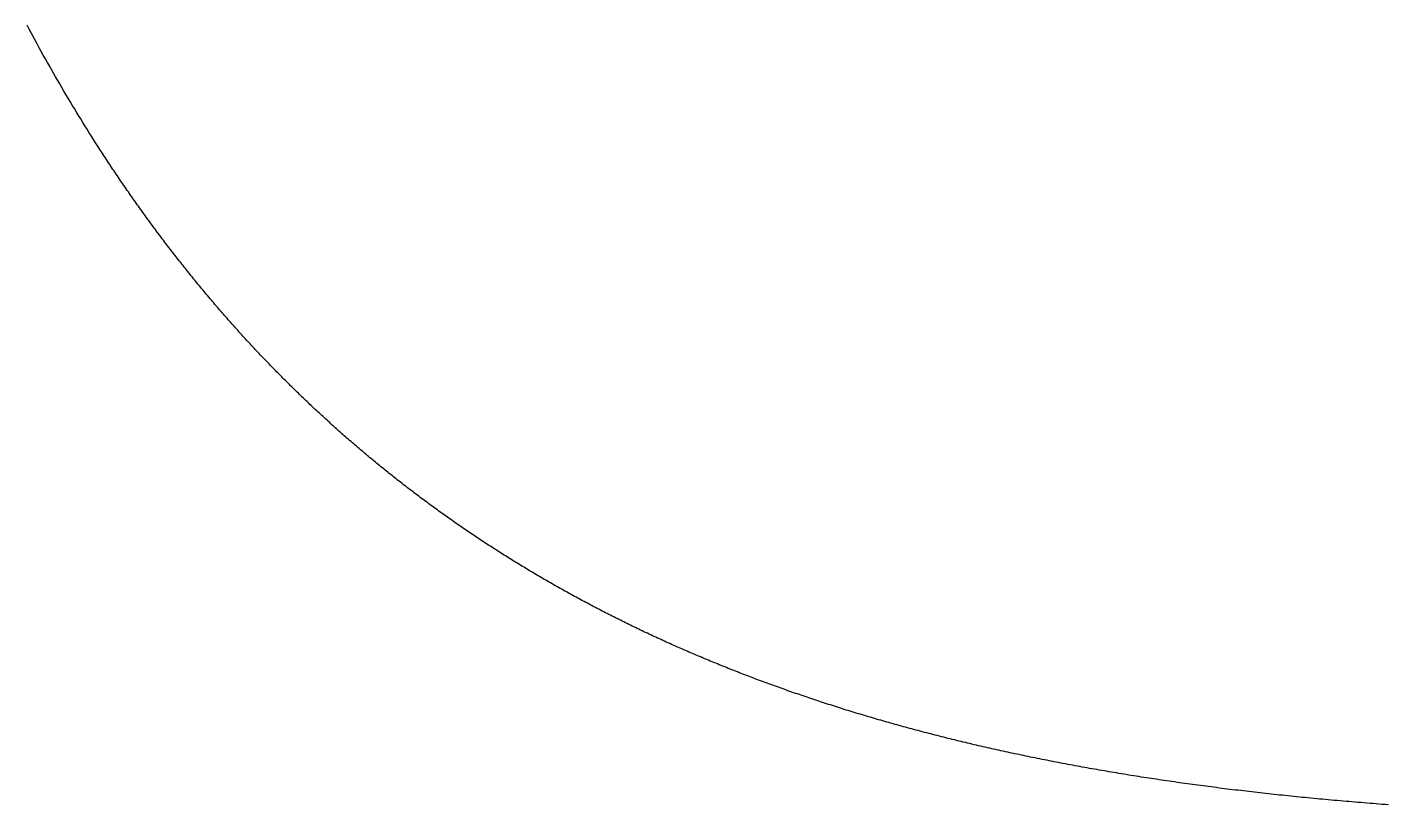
# Model space of a CAD drawing. Extents: x -14 to 314, y -178 to 13.
# Drawn here: x -11.48 to -0.71, y -88.9 to -82.74 of the extents above; entities that cross this region are included whole.
import ezdxf

# ---------------------------------------------------------------- set-up
doc = ezdxf.new("R2010")
doc.units = 0
doc.layers.add('BLACK', color=7, linetype='CONTINUOUS')

msp = doc.modelspace()

# ---------------------------------------------------------------- linework, layer by layer
at = {"layer": 'BLACK', "linetype": 'CONTINUOUS'}
for p, q in [((-11.461053, -82.759093), (-11.476899, -82.729332)), ((-11.445171, -82.788753), (-11.461053, -82.759093)), ((-11.429252, -82.818311), (-11.445171, -82.788753)), ((-11.413297, -82.847767), (-11.429252, -82.818311)), ((-11.397306, -82.877124), (-11.413297, -82.847767)), ((-11.381279, -82.906379), (-11.397306, -82.877124)), ((-11.365216, -82.935535), (-11.381279, -82.906379)), ((-11.349116, -82.964591), (-11.365216, -82.935535)), ((-11.33298, -82.993548), (-11.349116, -82.964591)), ((-11.316807, -83.022405), (-11.33298, -82.993548)), ((-11.300598, -83.051164), (-11.316807, -83.022405)), ((-11.284353, -83.079825), (-11.300598, -83.051164)), ((-11.268072, -83.108387), (-11.284353, -83.079825)), ((-11.251755, -83.136852), (-11.268072, -83.108387)), ((-11.235401, -83.16522), (-11.251755, -83.136852)), ((-11.21901, -83.19349), (-11.235401, -83.16522)), ((-11.202584, -83.221665), (-11.21901, -83.19349)), ((-11.186121, -83.249742), (-11.202584, -83.221665)), ((-11.169622, -83.277724), (-11.186121, -83.249742)), ((-11.153086, -83.30561), (-11.169622, -83.277724)), ((-11.136514, -83.333401), (-11.153086, -83.30561)), ((-11.119906, -83.361097), (-11.136514, -83.333401)), ((-11.103261, -83.388698), (-11.119906, -83.361097)), ((-11.08658, -83.416205), (-11.103261, -83.388698)), ((-11.069862, -83.443617), (-11.08658, -83.416205)), ((-11.053108, -83.470937), (-11.069862, -83.443617)), ((-11.036318, -83.498162), (-11.053108, -83.470937)), ((-11.019491, -83.525295), (-11.036318, -83.498162)), ((-11.002627, -83.552335), (-11.019491, -83.525295)), ((-10.985727, -83.579283), (-11.002627, -83.552335)), ((-10.96879, -83.606138), (-10.985727, -83.579283)), ((-10.951817, -83.632902), (-10.96879, -83.606138)), ((-10.934807, -83.659574), (-10.951817, -83.632902)), ((-10.917761, -83.686155), (-10.934807, -83.659574)), ((-10.900678, -83.712646), (-10.917761, -83.686155)), ((-10.883558, -83.739045), (-10.900678, -83.712646)), ((-10.874984, -83.752211), (-10.883558, -83.739045)), ((-10.866401, -83.765355), (-10.874984, -83.752211)), ((-10.857809, -83.778475), (-10.866401, -83.765355)), ((-10.849207, -83.791575), (-10.857809, -83.778475)), ((-10.840597, -83.80465), (-10.849207, -83.791575)), ((-10.831977, -83.817705), (-10.840597, -83.80465)), ((-10.823349, -83.830736), (-10.831977, -83.817705)), ((-10.81471, -83.843745), (-10.823349, -83.830736)), ((-10.806063, -83.856732), (-10.81471, -83.843745)), ((-10.797406, -83.869697), (-10.806063, -83.856732)), ((-10.788741, -83.882639), (-10.797406, -83.869697)), ((-10.780065, -83.89556), (-10.788741, -83.882639)), ((-10.771381, -83.908458), (-10.780065, -83.89556)), ((-10.762687, -83.921335), (-10.771381, -83.908458)), ((-10.753985, -83.934189), (-10.762687, -83.921335)), ((-10.745272, -83.947022), (-10.753985, -83.934189)), ((-10.736551, -83.959831), (-10.745272, -83.947022)), ((-10.72782, -83.97262), (-10.736551, -83.959831)), ((-10.719081, -83.985386), (-10.72782, -83.97262)), ((-10.710331, -83.998132), (-10.719081, -83.985386)), ((-10.701573, -84.010854), (-10.710331, -83.998132)), ((-10.692805, -84.023556), (-10.701573, -84.010854)), ((-10.684029, -84.036235), (-10.692805, -84.023556)), ((-10.675242, -84.048893), (-10.684029, -84.036235)), ((-10.666447, -84.061529), (-10.675242, -84.048893)), ((-10.657642, -84.074144), (-10.666447, -84.061529)), ((-10.648828, -84.086736), (-10.657642, -84.074144)), ((-10.640004, -84.099308), (-10.648828, -84.086736)), ((-10.631171, -84.111857), (-10.640004, -84.099308)), ((-10.622329, -84.124386), (-10.631171, -84.111857)), ((-10.613477, -84.136893), (-10.622329, -84.124386)), ((-10.604616, -84.149379), (-10.613477, -84.136893)), ((-10.595746, -84.161843), (-10.604616, -84.149379)), ((-10.586866, -84.174286), (-10.595746, -84.161843)), ((-10.577978, -84.186707), (-10.586866, -84.174286)), ((-10.569079, -84.199108), (-10.577978, -84.186707)), ((-10.560172, -84.211487), (-10.569079, -84.199108)), ((-10.551254, -84.223845), (-10.560172, -84.211487)), ((-10.542328, -84.236181), (-10.551254, -84.223845)), ((-10.533392, -84.248497), (-10.542328, -84.236181)), ((-10.524447, -84.260792), (-10.533392, -84.248497)), ((-10.515492, -84.273066), (-10.524447, -84.260792)), ((-10.506528, -84.285318), (-10.515492, -84.273066)), ((-10.497554, -84.29755), (-10.506528, -84.285318)), ((-10.488572, -84.30976), (-10.497554, -84.29755)), ((-10.479579, -84.32195), (-10.488572, -84.30976)), ((-10.470577, -84.334119), (-10.479579, -84.32195)), ((-10.461566, -84.346267), (-10.470577, -84.334119)), ((-10.452545, -84.358394), (-10.461566, -84.346267)), ((-10.443515, -84.370501), (-10.452545, -84.358394)), ((-10.434475, -84.382586), (-10.443515, -84.370501)), ((-10.425426, -84.394652), (-10.434475, -84.382586)), ((-10.416367, -84.406696), (-10.425426, -84.394652)), ((-10.407299, -84.41872), (-10.416367, -84.406696)), ((-10.398221, -84.430723), (-10.407299, -84.41872)), ((-10.389134, -84.442706), (-10.398221, -84.430723)), ((-10.380037, -84.454668), (-10.389134, -84.442706)), ((-10.370931, -84.466609), (-10.380037, -84.454668)), ((-10.361815, -84.47853), (-10.370931, -84.466609)), ((-10.352689, -84.490431), (-10.361815, -84.47853)), ((-10.343555, -84.502311), (-10.352689, -84.490431)), ((-10.33441, -84.514172), (-10.343555, -84.502311)), ((-10.325256, -84.526011), (-10.33441, -84.514172)), ((-10.316092, -84.537831), (-10.325256, -84.526011)), ((-10.306919, -84.54963), (-10.316092, -84.537831)), ((-10.297736, -84.561409), (-10.306919, -84.54963)), ((-10.288543, -84.573167), (-10.297736, -84.561409)), ((-10.279341, -84.584906), (-10.288543, -84.573167)), ((-10.27013, -84.596624), (-10.279341, -84.584906)), ((-10.260908, -84.608323), (-10.27013, -84.596624)), ((-10.251677, -84.620001), (-10.260908, -84.608323)), ((-10.242436, -84.631659), (-10.251677, -84.620001)), ((-10.233186, -84.643298), (-10.242436, -84.631659)), ((-10.223926, -84.654916), (-10.233186, -84.643298)), ((-10.214656, -84.666514), (-10.223926, -84.654916)), ((-10.205377, -84.678093), (-10.214656, -84.666514)), ((-10.196088, -84.689652), (-10.205377, -84.678093)), ((-10.186789, -84.70119), (-10.196088, -84.689652)), ((-10.17748, -84.71271), (-10.186789, -84.70119)), ((-10.168162, -84.724209), (-10.17748, -84.71271)), ((-10.158834, -84.735688), (-10.168162, -84.724209)), ((-10.149496, -84.747148), (-10.158834, -84.735688)), ((-10.140148, -84.758588), (-10.149496, -84.747148)), ((-10.130791, -84.770009), (-10.140148, -84.758588)), ((-10.121424, -84.78141), (-10.130791, -84.770009)), ((-10.112047, -84.792791), (-10.121424, -84.78141)), ((-10.10266, -84.804153), (-10.112047, -84.792791)), ((-10.093264, -84.815495), (-10.10266, -84.804153)), ((-10.083857, -84.826818), (-10.093264, -84.815495)), ((-10.074441, -84.838122), (-10.083857, -84.826818)), ((-10.065015, -84.849406), (-10.074441, -84.838122)), ((-10.055579, -84.86067), (-10.065015, -84.849406)), ((-10.046133, -84.871916), (-10.055579, -84.86067)), ((-10.036677, -84.883141), (-10.046133, -84.871916)), ((-10.027212, -84.894348), (-10.036677, -84.883141)), ((-10.017736, -84.905536), (-10.027212, -84.894348)), ((-10.008251, -84.916704), (-10.017736, -84.905536)), ((-9.998755, -84.927853), (-10.008251, -84.916704)), ((-9.98925, -84.938983), (-9.998755, -84.927853)), ((-9.979735, -84.950093), (-9.98925, -84.938983)), ((-9.970209, -84.961185), (-9.979735, -84.950093)), ((-9.960674, -84.972257), (-9.970209, -84.961185)), ((-9.951129, -84.983311), (-9.960674, -84.972257)), ((-9.941574, -84.994345), (-9.951129, -84.983311)), ((-9.932009, -85.005361), (-9.941574, -84.994345)), ((-9.922434, -85.016357), (-9.932009, -85.005361)), ((-9.912848, -85.027335), (-9.922434, -85.016357)), ((-9.903253, -85.038293), (-9.912848, -85.027335)), ((-9.893647, -85.049233), (-9.903253, -85.038293)), ((-9.884032, -85.060154), (-9.893647, -85.049233)), ((-9.874406, -85.071056), (-9.884032, -85.060154)), ((-9.864771, -85.081939), (-9.874406, -85.071056)), ((-9.855125, -85.092804), (-9.864771, -85.081939)), ((-9.84547, -85.10365), (-9.855125, -85.092804)), ((-9.835803, -85.114477), (-9.84547, -85.10365)), ((-9.826127, -85.125286), (-9.835803, -85.114477)), ((-9.816441, -85.136076), (-9.826127, -85.125286)), ((-9.806745, -85.146847), (-9.816441, -85.136076)), ((-9.797038, -85.1576), (-9.806745, -85.146847)), ((-9.787321, -85.168334), (-9.797038, -85.1576)), ((-9.777594, -85.17905), (-9.787321, -85.168334)), ((-9.767857, -85.189747), (-9.777594, -85.17905)), ((-9.758109, -85.200426), (-9.767857, -85.189747)), ((-9.748351, -85.211086), (-9.758109, -85.200426)), ((-9.738583, -85.221728), (-9.748351, -85.211086)), ((-9.728805, -85.232351), (-9.738583, -85.221728)), ((-9.719016, -85.242957), (-9.728805, -85.232351)), ((-9.709217, -85.253543), (-9.719016, -85.242957)), ((-9.699408, -85.264112), (-9.709217, -85.253543)), ((-9.689588, -85.274662), (-9.699408, -85.264112)), ((-9.679758, -85.285195), (-9.689588, -85.274662)), ((-9.669918, -85.295708), (-9.679758, -85.285195)), ((-9.660067, -85.306205), (-9.669918, -85.295708)), ((-9.650206, -85.316682), (-9.660067, -85.306205)), ((-9.640334, -85.327142), (-9.650206, -85.316682)), ((-9.630453, -85.337583), (-9.640334, -85.327142)), ((-9.62056, -85.348007), (-9.630453, -85.337583)), ((-9.610657, -85.358411), (-9.62056, -85.348007)), ((-9.600743, -85.368799), (-9.610657, -85.358411)), ((-9.59082, -85.379168), (-9.600743, -85.368799)), ((-9.580885, -85.38952), (-9.59082, -85.379168)), ((-9.570941, -85.399853), (-9.580885, -85.38952)), ((-9.560985, -85.410169), (-9.570941, -85.399853)), ((-9.55102, -85.420466), (-9.560985, -85.410169)), ((-9.541043, -85.430746), (-9.55102, -85.420466)), ((-9.531056, -85.441008), (-9.541043, -85.430746)), ((-9.521058, -85.451252), (-9.531056, -85.441008)), ((-9.51105, -85.461478), (-9.521058, -85.451252)), ((-9.501031, -85.471688), (-9.51105, -85.461478)), ((-9.491002, -85.481878), (-9.501031, -85.471688)), ((-9.480961, -85.492052), (-9.491002, -85.481878)), ((-9.470911, -85.502207), (-9.480961, -85.492052)), ((-9.460849, -85.512346), (-9.470911, -85.502207)), ((-9.450777, -85.522465), (-9.460849, -85.512346)), ((-9.440693, -85.532569), (-9.450777, -85.522465)), ((-9.4306, -85.542653), (-9.440693, -85.532569)), ((-9.420495, -85.552722), (-9.4306, -85.542653)), ((-9.410381, -85.562771), (-9.420495, -85.552722)), ((-9.400254, -85.572805), (-9.410381, -85.562771)), ((-9.390118, -85.582819), (-9.400254, -85.572805)), ((-9.379969, -85.592818), (-9.390118, -85.582819)), ((-9.369812, -85.602798), (-9.379969, -85.592818)), ((-9.359642, -85.612762), (-9.369812, -85.602798)), ((-9.349462, -85.622707), (-9.359642, -85.612762)), ((-9.33927, -85.632636), (-9.349462, -85.622707)), ((-9.329069, -85.642546), (-9.33927, -85.632636)), ((-9.318855, -85.652441), (-9.329069, -85.642546)), ((-9.308632, -85.662317), (-9.318855, -85.652441)), ((-9.298397, -85.672177), (-9.308632, -85.662317)), ((-9.288152, -85.682018), (-9.298397, -85.672177)), ((-9.277894, -85.691844), (-9.288152, -85.682018)), ((-9.267627, -85.701651), (-9.277894, -85.691844)), ((-9.257347, -85.711442), (-9.267627, -85.701651)), ((-9.247058, -85.721215), (-9.257347, -85.711442)), ((-9.236756, -85.730973), (-9.247058, -85.721215)), ((-9.226445, -85.740711), (-9.236756, -85.730973)), ((-9.216121, -85.750435), (-9.226445, -85.740711)), ((-9.205788, -85.760139), (-9.216121, -85.750435)), ((-9.195442, -85.769828), (-9.205788, -85.760139)), ((-9.185086, -85.779499), (-9.195442, -85.769828)), ((-9.174717, -85.789155), (-9.185086, -85.779499)), ((-9.164339, -85.798791), (-9.174717, -85.789155)), ((-9.153948, -85.808413), (-9.164339, -85.798791)), ((-9.143547, -85.818016), (-9.153948, -85.808413)), ((-9.133134, -85.827604), (-9.143547, -85.818016)), ((-9.122711, -85.837174), (-9.133134, -85.827604)), ((-9.112275, -85.846728), (-9.122711, -85.837174)), ((-9.101829, -85.856264), (-9.112275, -85.846728)), ((-9.09137, -85.865785), (-9.101829, -85.856264)), ((-9.080902, -85.875287), (-9.09137, -85.865785)), ((-9.070421, -85.884775), (-9.080902, -85.875287)), ((-9.059929, -85.894244), (-9.070421, -85.884775)), ((-9.049425, -85.903698), (-9.059929, -85.894244)), ((-9.038911, -85.913133), (-9.049425, -85.903698)), ((-9.028384, -85.922554), (-9.038911, -85.913133)), ((-9.017847, -85.931957), (-9.028384, -85.922554)), ((-9.007297, -85.941345), (-9.017847, -85.931957)), ((-8.996737, -85.950714), (-9.007297, -85.941345)), ((-8.986164, -85.960069), (-8.996737, -85.950714)), ((-8.975581, -85.969405), (-8.986164, -85.960069)), ((-8.964985, -85.978727), (-8.975581, -85.969405)), ((-8.954379, -85.988031), (-8.964985, -85.978727)), ((-8.943759, -85.99732), (-8.954379, -85.988031)), ((-8.93313, -86.00659), (-8.943759, -85.99732)), ((-8.922487, -86.015846), (-8.93313, -86.00659)), ((-8.911834, -86.025084), (-8.922487, -86.015846)), ((-8.901168, -86.034308), (-8.911834, -86.025084)), ((-8.890492, -86.043513), (-8.901168, -86.034308)), ((-8.879802, -86.052704), (-8.890492, -86.043513)), ((-8.869103, -86.061877), (-8.879802, -86.052704)), ((-8.858389, -86.071035), (-8.869103, -86.061877)), ((-8.847666, -86.080175), (-8.858389, -86.071035)), ((-8.836929, -86.089301), (-8.847666, -86.080175)), ((-8.826183, -86.098409), (-8.836929, -86.089301)), ((-8.815422, -86.107503), (-8.826183, -86.098409)), ((-8.804651, -86.116578), (-8.815422, -86.107503)), ((-8.793867, -86.125639), (-8.804651, -86.116578)), ((-8.783073, -86.134683), (-8.793867, -86.125639)), ((-8.772264, -86.143712), (-8.783073, -86.134683)), ((-8.761446, -86.152723), (-8.772264, -86.143712)), ((-8.750613, -86.16172), (-8.761446, -86.152723)), ((-8.739771, -86.170699), (-8.750613, -86.16172)), ((-8.728914, -86.179664), (-8.739771, -86.170699)), ((-8.718048, -86.188611), (-8.728914, -86.179664)), ((-8.707167, -86.197544), (-8.718048, -86.188611)), ((-8.696277, -86.206459), (-8.707167, -86.197544)), ((-8.685371, -86.215361), (-8.696277, -86.206459)), ((-8.674457, -86.224244), (-8.685371, -86.215361)), ((-8.663527, -86.233114), (-8.674457, -86.224244)), ((-8.652588, -86.241965), (-8.663527, -86.233114)), ((-8.641634, -86.250803), (-8.652588, -86.241965)), ((-8.63067, -86.259623), (-8.641634, -86.250803)), ((-8.619692, -86.268429), (-8.63067, -86.259623)), ((-8.608703, -86.277218), (-8.619692, -86.268429)), ((-8.5977, -86.285993), (-8.608703, -86.277218)), ((-8.586687, -86.294749), (-8.5977, -86.285993)), ((-8.575659, -86.303493), (-8.586687, -86.294749)), ((-8.564621, -86.312218), (-8.575659, -86.303493)), ((-8.553568, -86.32093), (-8.564621, -86.312218)), ((-8.542506, -86.329624), (-8.553568, -86.32093)), ((-8.531428, -86.338305), (-8.542506, -86.329624)), ((-8.52034, -86.346968), (-8.531428, -86.338305)), ((-8.509237, -86.355617), (-8.52034, -86.346968)), ((-8.498125, -86.364249), (-8.509237, -86.355617)), ((-8.486997, -86.372867), (-8.498125, -86.364249)), ((-8.475859, -86.381467), (-8.486997, -86.372867)), ((-8.464706, -86.390055), (-8.475859, -86.381467)), ((-8.453543, -86.398624), (-8.464706, -86.390055)), ((-8.442364, -86.40718), (-8.453543, -86.398624)), ((-8.431175, -86.415719), (-8.442364, -86.40718)), ((-8.419971, -86.424244), (-8.431175, -86.415719)), ((-8.408757, -86.432752), (-8.419971, -86.424244)), ((-8.397527, -86.441246), (-8.408757, -86.432752)), ((-8.386288, -86.449723), (-8.397527, -86.441246)), ((-8.375032, -86.458187), (-8.386288, -86.449723)), ((-8.363767, -86.466633), (-8.375032, -86.458187)), ((-8.352486, -86.475066), (-8.363767, -86.466633)), ((-8.341195, -86.483481), (-8.352486, -86.475066)), ((-8.329888, -86.491884), (-8.341195, -86.483481)), ((-8.318571, -86.500268), (-8.329888, -86.491884)), ((-8.307238, -86.50864), (-8.318571, -86.500268)), ((-8.295895, -86.516994), (-8.307238, -86.50864)), ((-8.284536, -86.525336), (-8.295895, -86.516994)), ((-8.273167, -86.533659), (-8.284536, -86.525336)), ((-8.261781, -86.54197), (-8.273167, -86.533659)), ((-8.250386, -86.550264), (-8.261781, -86.54197)), ((-8.238974, -86.558544), (-8.250386, -86.550264)), ((-8.227553, -86.566807), (-8.238974, -86.558544)), ((-8.216114, -86.575058), (-8.227553, -86.566807)), ((-8.204666, -86.58329), (-8.216114, -86.575058)), ((-8.193201, -86.591511), (-8.204666, -86.58329)), ((-8.181727, -86.599713), (-8.193201, -86.591511)), ((-8.170235, -86.607903), (-8.181727, -86.599713)), ((-8.158734, -86.616075), (-8.170235, -86.607903)), ((-8.147216, -86.624235), (-8.158734, -86.616075)), ((-8.135688, -86.632378), (-8.147216, -86.624235)), ((-8.124142, -86.640508), (-8.135688, -86.632378)), ((-8.112588, -86.64862), (-8.124142, -86.640508)), ((-8.101015, -86.65672), (-8.112588, -86.64862)), ((-8.089433, -86.664802), (-8.101015, -86.65672)), ((-8.077834, -86.672872), (-8.089433, -86.664802)), ((-8.066225, -86.680925), (-8.077834, -86.672872)), ((-8.054598, -86.688965), (-8.066225, -86.680925)), ((-8.042962, -86.696988), (-8.054598, -86.688965)), ((-8.031308, -86.704998), (-8.042962, -86.696988)), ((-8.019644, -86.712991), (-8.031308, -86.704998)), ((-8.007963, -86.720972), (-8.019644, -86.712991)), ((-7.996272, -86.728935), (-8.007963, -86.720972)), ((-7.984563, -86.736886), (-7.996272, -86.728935)), ((-7.972844, -86.74482), (-7.984563, -86.736886)), ((-7.961107, -86.752741), (-7.972844, -86.74482)), ((-7.94936, -86.760645), (-7.961107, -86.752741)), ((-7.937596, -86.768538), (-7.94936, -86.760645)), ((-7.925821, -86.776412), (-7.937596, -86.768538)), ((-7.914029, -86.784275), (-7.925821, -86.776412)), ((-7.902226, -86.79212), (-7.914029, -86.784275)), ((-7.890405, -86.799953), (-7.902226, -86.79212)), ((-7.878575, -86.807769), (-7.890405, -86.799953)), ((-7.866726, -86.815573), (-7.878575, -86.807769)), ((-7.854867, -86.823359), (-7.866726, -86.815573)), ((-7.84299, -86.831134), (-7.854867, -86.823359)), ((-7.831103, -86.838891), (-7.84299, -86.831134)), ((-7.819197, -86.846636), (-7.831103, -86.838891)), ((-7.807281, -86.854364), (-7.819197, -86.846636)), ((-7.795347, -86.86208), (-7.807281, -86.854364)), ((-7.783403, -86.869779), (-7.795347, -86.86208)), ((-7.77144, -86.877466), (-7.783403, -86.869779)), ((-7.759467, -86.885136), (-7.77144, -86.877466)), ((-7.747474, -86.892794), (-7.759467, -86.885136)), ((-7.735473, -86.900435), (-7.747474, -86.892794)), ((-7.723452, -86.908064), (-7.735473, -86.900435)), ((-7.711421, -86.915675), (-7.723452, -86.908064)), ((-7.69937, -86.923275), (-7.711421, -86.915675)), ((-7.687311, -86.930858), (-7.69937, -86.923275)), ((-7.675231, -86.938429), (-7.687311, -86.930858)), ((-7.663142, -86.945983), (-7.675231, -86.938429)), ((-7.651033, -86.953526), (-7.663142, -86.945983)), ((-7.638914, -86.96105), (-7.651033, -86.953526)), ((-7.626776, -86.968564), (-7.638914, -86.96105)), ((-7.614627, -86.97606), (-7.626776, -86.968564)), ((-7.602459, -86.983545), (-7.614627, -86.97606)), ((-7.590281, -86.991013), (-7.602459, -86.983545)), ((-7.578083, -86.998469), (-7.590281, -86.991013)), ((-7.565876, -87.005908), (-7.578083, -86.998469)), ((-7.553648, -87.013335), (-7.565876, -87.005908)), ((-7.54141, -87.020745), (-7.553648, -87.013335)), ((-7.529152, -87.028144), (-7.54141, -87.020745)), ((-7.516884, -87.035526), (-7.529152, -87.028144)), ((-7.504596, -87.042896), (-7.516884, -87.035526)), ((-7.492298, -87.050249), (-7.504596, -87.042896)), ((-7.479979, -87.057591), (-7.492298, -87.050249)), ((-7.46765, -87.064916), (-7.479979, -87.057591)), ((-7.455301, -87.07223), (-7.46765, -87.064916)), ((-7.442942, -87.079526), (-7.455301, -87.07223)), ((-7.430562, -87.086811), (-7.442942, -87.079526)), ((-7.418173, -87.094079), (-7.430562, -87.086811)), ((-7.405762, -87.101335), (-7.418173, -87.094079)), ((-7.393341, -87.108575), (-7.405762, -87.101335)), ((-7.3809, -87.115803), (-7.393341, -87.108575)), ((-7.368448, -87.123014), (-7.3809, -87.115803)), ((-7.355975, -87.130215), (-7.368448, -87.123014)), ((-7.343493, -87.137397), (-7.355975, -87.130215)), ((-7.330989, -87.14457), (-7.343493, -87.137397)), ((-7.318475, -87.151724), (-7.330989, -87.14457)), ((-7.305939, -87.158868), (-7.318475, -87.151724)), ((-7.293394, -87.165995), (-7.305939, -87.158868)), ((-7.280827, -87.17311), (-7.293394, -87.165995)), ((-7.26825, -87.180209), (-7.280827, -87.17311)), ((-7.255651, -87.187296), (-7.26825, -87.180209)), ((-7.243042, -87.194367), (-7.255651, -87.187296)), ((-7.230411, -87.201426), (-7.243042, -87.194367)), ((-7.217771, -87.208469), (-7.230411, -87.201426)), ((-7.205108, -87.2155), (-7.217771, -87.208469)), ((-7.192436, -87.222515), (-7.205108, -87.2155)), ((-7.179741, -87.229518), (-7.192436, -87.222515)), ((-7.167036, -87.236505), (-7.179741, -87.229518)), ((-7.154308, -87.24348), (-7.167036, -87.236505)), ((-7.141571, -87.250439), (-7.154308, -87.24348)), ((-7.128811, -87.257387), (-7.141571, -87.250439)), ((-7.116042, -87.264317), (-7.128811, -87.257387)), ((-7.103249, -87.271237), (-7.116042, -87.264317)), ((-7.090447, -87.27814), (-7.103249, -87.271237)), ((-7.077622, -87.285032), (-7.090447, -87.27814)), ((-7.064786, -87.291907), (-7.077622, -87.285032)), ((-7.051928, -87.298772), (-7.064786, -87.291907)), ((-7.03906, -87.305619), (-7.051928, -87.298772)), ((-7.026168, -87.312456), (-7.03906, -87.305619)), ((-7.013267, -87.319275), (-7.026168, -87.312456)), ((-7.000342, -87.326084), (-7.013267, -87.319275)), ((-6.987407, -87.332876), (-7.000342, -87.326084)), ((-6.974449, -87.339658), (-6.987407, -87.332876)), ((-6.96148, -87.346422), (-6.974449, -87.339658)), ((-6.948489, -87.353176), (-6.96148, -87.346422)), ((-6.935486, -87.359912), (-6.948489, -87.353176)), ((-6.922461, -87.366639), (-6.935486, -87.359912)), ((-6.909425, -87.373347), (-6.922461, -87.366639)), ((-6.896365, -87.380046), (-6.909425, -87.373347)), ((-6.883295, -87.386728), (-6.896365, -87.380046)), ((-6.870201, -87.393399), (-6.883295, -87.386728)), ((-6.857097, -87.400053), (-6.870201, -87.393399)), ((-6.843969, -87.406697), (-6.857097, -87.400053)), ((-6.83083, -87.413323), (-6.843969, -87.406697)), ((-6.817667, -87.419939), (-6.83083, -87.413323)), ((-6.804494, -87.426538), (-6.817667, -87.419939)), ((-6.791297, -87.433127), (-6.804494, -87.426538)), ((-6.778089, -87.439699), (-6.791297, -87.433127)), ((-6.764856, -87.44626), (-6.778089, -87.439699)), ((-6.751614, -87.452805), (-6.764856, -87.44626)), ((-6.738346, -87.459339), (-6.751614, -87.452805)), ((-6.725069, -87.465856), (-6.738346, -87.459339)), ((-6.711766, -87.472363), (-6.725069, -87.465856)), ((-6.698453, -87.478852), (-6.711766, -87.472363)), ((-6.685115, -87.485332), (-6.698453, -87.478852)), ((-6.671766, -87.491794), (-6.685115, -87.485332)), ((-6.658392, -87.498246), (-6.671766, -87.491794)), ((-6.645008, -87.504681), (-6.658392, -87.498246)), ((-6.631599, -87.511106), (-6.645008, -87.504681)), ((-6.618179, -87.517514), (-6.631599, -87.511106)), ((-6.604733, -87.523912), (-6.618179, -87.517514)), ((-6.591277, -87.530293), (-6.604733, -87.523912)), ((-6.577795, -87.536663), (-6.591277, -87.530293)), ((-6.564303, -87.543017), (-6.577795, -87.536663)), ((-6.550785, -87.54936), (-6.564303, -87.543017)), ((-6.537256, -87.555686), (-6.550785, -87.54936)), ((-6.523702, -87.562003), (-6.537256, -87.555686)), ((-6.510137, -87.568302), (-6.523702, -87.562003)), ((-6.496545, -87.574591), (-6.510137, -87.568302)), ((-6.482943, -87.580863), (-6.496545, -87.574591)), ((-6.469315, -87.587126), (-6.482943, -87.580863)), ((-6.455676, -87.593371), (-6.469315, -87.587126)), ((-6.44201, -87.599606), (-6.455676, -87.593371)), ((-6.428334, -87.605824), (-6.44201, -87.599606)), ((-6.414631, -87.612032), (-6.428334, -87.605824)), ((-6.400918, -87.618223), (-6.414631, -87.612032)), ((-6.387177, -87.624404), (-6.400918, -87.618223)), ((-6.373427, -87.630568), (-6.387177, -87.624404)), ((-6.359648, -87.636722), (-6.373427, -87.630568)), ((-6.34586, -87.642859), (-6.359648, -87.636722)), ((-6.332043, -87.648986), (-6.34586, -87.642859)), ((-6.318217, -87.655096), (-6.332043, -87.648986)), ((-6.304362, -87.661196), (-6.318217, -87.655096)), ((-6.290498, -87.667279), (-6.304362, -87.661196)), ((-6.276605, -87.673353), (-6.290498, -87.667279)), ((-6.262702, -87.679409), (-6.276605, -87.673353)), ((-6.24877, -87.685455), (-6.262702, -87.679409)), ((-6.234829, -87.691484), (-6.24877, -87.685455)), ((-6.220858, -87.697504), (-6.234829, -87.691484)), ((-6.206878, -87.703506), (-6.220858, -87.697504)), ((-6.192869, -87.709499), (-6.206878, -87.703506)), ((-6.178849, -87.715475), (-6.192869, -87.709499)), ((-6.164801, -87.72144), (-6.178849, -87.715475)), ((-6.150742, -87.727389), (-6.164801, -87.72144)), ((-6.136654, -87.733328), (-6.150742, -87.727389)), ((-6.122556, -87.73925), (-6.136654, -87.733328)), ((-6.108428, -87.745162), (-6.122556, -87.73925)), ((-6.094291, -87.751057), (-6.108428, -87.745162)), ((-6.080123, -87.756943), (-6.094291, -87.751057)), ((-6.065945, -87.762811), (-6.080123, -87.756943)), ((-6.051738, -87.76867), (-6.065945, -87.762811)), ((-6.03752, -87.774511), (-6.051738, -87.76867)), ((-6.023273, -87.780343), (-6.03752, -87.774511)), ((-6.009014, -87.786158), (-6.023273, -87.780343)), ((-5.994726, -87.791963), (-6.009014, -87.786158)), ((-5.980427, -87.797751), (-5.994726, -87.791963)), ((-5.966098, -87.803529), (-5.980427, -87.797751)), ((-5.951759, -87.80929), (-5.966098, -87.803529)), ((-5.937389, -87.815042), (-5.951759, -87.80929)), ((-5.923008, -87.820777), (-5.937389, -87.815042)), ((-5.908597, -87.826502), (-5.923008, -87.820777)), ((-5.894175, -87.832209), (-5.908597, -87.826502)), ((-5.879723, -87.837908), (-5.894175, -87.832209)), ((-5.865259, -87.843589), (-5.879723, -87.837908)), ((-5.850765, -87.849261), (-5.865259, -87.843589)), ((-5.83626, -87.854915), (-5.850765, -87.849261)), ((-5.821724, -87.86056), (-5.83626, -87.854915)), ((-5.807177, -87.866188), (-5.821724, -87.86056)), ((-5.792598, -87.871806), (-5.807177, -87.866188)), ((-5.778009, -87.877407), (-5.792598, -87.871806)), ((-5.763389, -87.882999), (-5.778009, -87.877407)), ((-5.748757, -87.888573), (-5.763389, -87.882999)), ((-5.734094, -87.894139), (-5.748757, -87.888573)), ((-5.719419, -87.899686), (-5.734094, -87.894139)), ((-5.704713, -87.905225), (-5.719419, -87.899686)), ((-5.689996, -87.910746), (-5.704713, -87.905225)), ((-5.675246, -87.916258), (-5.689996, -87.910746)), ((-5.660486, -87.921752), (-5.675246, -87.916258)), ((-5.645693, -87.927238), (-5.660486, -87.921752)), ((-5.630889, -87.932706), (-5.645693, -87.927238)), ((-5.616053, -87.938164), (-5.630889, -87.932706)), ((-5.601205, -87.943606), (-5.616053, -87.938164)), ((-5.586325, -87.949038), (-5.601205, -87.943606)), ((-5.571434, -87.954453), (-5.586325, -87.949038)), ((-5.556509, -87.959858), (-5.571434, -87.954453)), ((-5.541574, -87.965246), (-5.556509, -87.959858)), ((-5.526605, -87.970625), (-5.541574, -87.965246)), ((-5.511625, -87.975987), (-5.526605, -87.970625)), ((-5.496611, -87.981339), (-5.511625, -87.975987)), ((-5.481586, -87.986674), (-5.496611, -87.981339)), ((-5.466528, -87.992), (-5.481586, -87.986674)), ((-5.451458, -87.997308), (-5.466528, -87.992)), ((-5.436354, -88.002607), (-5.451458, -87.997308)), ((-5.42124, -88.007889), (-5.436354, -88.002607)), ((-5.40609, -88.013162), (-5.42124, -88.007889)), ((-5.39093, -88.018417), (-5.40609, -88.013162)), ((-5.375735, -88.023663), (-5.39093, -88.018417)), ((-5.360529, -88.028892), (-5.375735, -88.023663)), ((-5.345288, -88.034111), (-5.360529, -88.028892)), ((-5.330036, -88.039314), (-5.345288, -88.034111)), ((-5.314748, -88.044507), (-5.330036, -88.039314)), ((-5.29945, -88.049682), (-5.314748, -88.044507)), ((-5.284116, -88.054849), (-5.29945, -88.049682)), ((-5.268771, -88.059998), (-5.284116, -88.054849)), ((-5.25339, -88.065137), (-5.268771, -88.059998)), ((-5.237998, -88.07026), (-5.25339, -88.065137)), ((-5.22257, -88.075373), (-5.237998, -88.07026)), ((-5.207131, -88.080469), (-5.22257, -88.075373)), ((-5.191656, -88.085556), (-5.207131, -88.080469)), ((-5.176169, -88.090625), (-5.191656, -88.085556)), ((-5.160646, -88.095685), (-5.176169, -88.090625)), ((-5.145112, -88.100728), (-5.160646, -88.095685)), ((-5.129541, -88.105762), (-5.145112, -88.100728)), ((-5.113958, -88.110778), (-5.129541, -88.105762)), ((-5.098339, -88.115785), (-5.113958, -88.110778)), ((-5.082708, -88.120775), (-5.098339, -88.115785)), ((-5.06704, -88.125755), (-5.082708, -88.120775)), ((-5.051361, -88.130719), (-5.06704, -88.125755)), ((-5.035644, -88.135672), (-5.051361, -88.130719)), ((-5.019916, -88.140609), (-5.035644, -88.135672)), ((-5.00415, -88.145536), (-5.019916, -88.140609)), ((-4.988372, -88.150446), (-5.00415, -88.145536)), ((-4.972556, -88.155347), (-4.988372, -88.150446)), ((-4.956729, -88.160231), (-4.972556, -88.155347)), ((-4.940864, -88.165105), (-4.956729, -88.160231)), ((-4.924987, -88.169962), (-4.940864, -88.165105)), ((-4.909071, -88.174809), (-4.924987, -88.169962)), ((-4.893144, -88.17964), (-4.909071, -88.174809)), ((-4.877178, -88.184461), (-4.893144, -88.17964)), ((-4.861201, -88.189264), (-4.877178, -88.184461)), ((-4.845184, -88.194059), (-4.861201, -88.189264)), ((-4.829156, -88.198836), (-4.845184, -88.194059)), ((-4.813088, -88.203604), (-4.829156, -88.198836)), ((-4.797008, -88.208354), (-4.813088, -88.203604)), ((-4.780889, -88.213095), (-4.797008, -88.208354)), ((-4.764758, -88.217819), (-4.780889, -88.213095)), ((-4.748587, -88.222534), (-4.764758, -88.217819)), ((-4.732404, -88.227231), (-4.748587, -88.222534)), ((-4.716181, -88.231919), (-4.732404, -88.227231)), ((-4.699946, -88.23659), (-4.716181, -88.231919)), ((-4.68367, -88.241251), (-4.699946, -88.23659)), ((-4.667383, -88.245895), (-4.68367, -88.241251)), ((-4.651054, -88.25053), (-4.667383, -88.245895)), ((-4.634714, -88.255147), (-4.651054, -88.25053)), ((-4.618333, -88.259755), (-4.634714, -88.255147)), ((-4.601939, -88.264346), (-4.618333, -88.259755)), ((-4.585504, -88.268927), (-4.601939, -88.264346)), ((-4.569058, -88.273491), (-4.585504, -88.268927)), ((-4.552569, -88.278046), (-4.569058, -88.273491)), ((-4.536068, -88.282583), (-4.552569, -88.278046)), ((-4.519525, -88.287111), (-4.536068, -88.282583)), ((-4.502971, -88.291622), (-4.519525, -88.287111)), ((-4.486373, -88.296123), (-4.502971, -88.291622)), ((-4.469764, -88.300607), (-4.486373, -88.296123)), ((-4.453111, -88.305082), (-4.469764, -88.300607)), ((-4.436447, -88.309539), (-4.453111, -88.305082)), ((-4.41974, -88.313987), (-4.436447, -88.309539)), ((-4.40302, -88.318417), (-4.41974, -88.313987)), ((-4.386257, -88.322838), (-4.40302, -88.318417)), ((-4.369482, -88.327242), (-4.386257, -88.322838)), ((-4.352662, -88.331637), (-4.369482, -88.327242)), ((-4.335831, -88.336013), (-4.352662, -88.331637)), ((-4.318956, -88.340381), (-4.335831, -88.336013)), ((-4.302068, -88.344731), (-4.318956, -88.340381)), ((-4.285136, -88.349072), (-4.302068, -88.344731)), ((-4.268191, -88.353395), (-4.285136, -88.349072)), ((-4.251202, -88.35771), (-4.268191, -88.353395)), ((-4.2342, -88.362006), (-4.251202, -88.35771)), ((-4.217153, -88.366293), (-4.2342, -88.362006)), ((-4.200094, -88.370563), (-4.217153, -88.366293)), ((-4.182989, -88.374823), (-4.200094, -88.370563)), ((-4.165872, -88.379066), (-4.182989, -88.374823)), ((-4.148708, -88.3833), (-4.165872, -88.379066)), ((-4.131533, -88.387516), (-4.148708, -88.3833)), ((-4.114311, -88.391723), (-4.131533, -88.387516)), ((-4.097077, -88.395912), (-4.114311, -88.391723)), ((-4.079796, -88.400091), (-4.097077, -88.395912)), ((-4.062502, -88.404254), (-4.079796, -88.400091)), ((-4.045161, -88.408406), (-4.062502, -88.404254)), ((-4.027808, -88.412542), (-4.045161, -88.408406)), ((-4.010408, -88.416668), (-4.027808, -88.412542)), ((-3.992995, -88.420776), (-4.010408, -88.416668)), ((-3.975534, -88.424875), (-3.992995, -88.420776)), ((-3.95806, -88.428956), (-3.975534, -88.424875)), ((-3.940538, -88.433028), (-3.95806, -88.428956)), ((-3.923004, -88.437083), (-3.940538, -88.433028)), ((-3.905421, -88.441128), (-3.923004, -88.437083)), ((-3.887825, -88.445155), (-3.905421, -88.441128)), ((-3.87018, -88.449173), (-3.887825, -88.445155)), ((-3.852523, -88.453174), (-3.87018, -88.449173)), ((-3.834816, -88.457165), (-3.852523, -88.453174)), ((-3.817096, -88.461138), (-3.834816, -88.457165)), ((-3.799327, -88.465102), (-3.817096, -88.461138)), ((-3.781544, -88.469048), (-3.799327, -88.465102)), ((-3.763712, -88.472985), (-3.781544, -88.469048)), ((-3.745867, -88.476904), (-3.763712, -88.472985)), ((-3.72797, -88.480814), (-3.745867, -88.476904)), ((-3.710062, -88.484706), (-3.72797, -88.480814)), ((-3.692101, -88.488588), (-3.710062, -88.484706)), ((-3.674129, -88.492453), (-3.692101, -88.488588)), ((-3.656104, -88.496308), (-3.674129, -88.492453)), ((-3.638067, -88.500146), (-3.656104, -88.496308)), ((-3.619977, -88.503974), (-3.638067, -88.500146)), ((-3.601875, -88.507785), (-3.619977, -88.503974)), ((-3.58372, -88.511586), (-3.601875, -88.507785)), ((-3.565552, -88.515369), (-3.58372, -88.511586)), ((-3.547331, -88.519143), (-3.565552, -88.515369)), ((-3.529098, -88.522899), (-3.547331, -88.519143)), ((-3.51081, -88.526645), (-3.529098, -88.522899)), ((-3.49251, -88.530374), (-3.51081, -88.526645)), ((-3.474156, -88.534093), (-3.49251, -88.530374)), ((-3.455789, -88.537794), (-3.474156, -88.534093)), ((-3.437367, -88.541486), (-3.455789, -88.537794)), ((-3.418933, -88.54516), (-3.437367, -88.541486)), ((-3.400443, -88.548824), (-3.418933, -88.54516)), ((-3.381941, -88.552471), (-3.400443, -88.548824)), ((-3.363383, -88.556108), (-3.381941, -88.552471)), ((-3.344812, -88.559727), (-3.363383, -88.556108)), ((-3.326185, -88.563337), (-3.344812, -88.559727)), ((-3.307545, -88.566929), (-3.326185, -88.563337)), ((-3.288849, -88.570511), (-3.307545, -88.566929)), ((-3.270139, -88.574075), (-3.288849, -88.570511)), ((-3.251373, -88.57763), (-3.270139, -88.574075)), ((-3.232593, -88.581167), (-3.251373, -88.57763)), ((-3.213756, -88.584694), (-3.232593, -88.581167)), ((-3.194906, -88.588203), (-3.213756, -88.584694)), ((-3.175997, -88.591703), (-3.194906, -88.588203)), ((-3.157076, -88.595184), (-3.175997, -88.591703)), ((-3.138096, -88.598656), (-3.157076, -88.595184)), ((-3.119102, -88.602111), (-3.138096, -88.598656)), ((-3.10005, -88.605555), (-3.119102, -88.602111)), ((-3.080984, -88.608981), (-3.10005, -88.605555)), ((-3.061859, -88.612398), (-3.080984, -88.608981)), ((-3.042721, -88.615797), (-3.061859, -88.612398)), ((-3.023522, -88.619186), (-3.042721, -88.615797)), ((-3.00431, -88.622557), (-3.023522, -88.619186)), ((-2.985037, -88.625918), (-3.00431, -88.622557)), ((-2.965751, -88.629262), (-2.985037, -88.625918)), ((-2.946403, -88.632595), (-2.965751, -88.629262)), ((-2.927042, -88.635911), (-2.946403, -88.632595)), ((-2.907619, -88.639216), (-2.927042, -88.635911)), ((-2.888183, -88.642504), (-2.907619, -88.639216)), ((-2.868684, -88.645782), (-2.888183, -88.642504)), ((-2.849172, -88.649042), (-2.868684, -88.645782)), ((-2.829597, -88.652292), (-2.849172, -88.649042)), ((-2.810008, -88.655524), (-2.829597, -88.652292)), ((-2.790355, -88.658746), (-2.810008, -88.655524)), ((-2.770689, -88.66195), (-2.790355, -88.658746)), ((-2.750959, -88.665144), (-2.770689, -88.66195)), ((-2.731215, -88.66832), (-2.750959, -88.665144)), ((-2.711406, -88.671486), (-2.731215, -88.66832)), ((-2.691583, -88.674634), (-2.711406, -88.671486)), ((-2.671695, -88.677772), (-2.691583, -88.674634)), ((-2.651793, -88.680892), (-2.671695, -88.677772)), ((-2.631825, -88.684001), (-2.651793, -88.680892)), ((-2.611843, -88.687093), (-2.631825, -88.684001)), ((-2.591795, -88.690175), (-2.611843, -88.687093)), ((-2.571732, -88.693239), (-2.591795, -88.690175)), ((-2.551602, -88.696292), (-2.571732, -88.693239)), ((-2.531459, -88.699328), (-2.551602, -88.696292)), ((-2.511247, -88.702353), (-2.531459, -88.699328)), ((-2.491021, -88.70536), (-2.511247, -88.702353)), ((-2.470726, -88.708357), (-2.491021, -88.70536)), ((-2.450418, -88.711336), (-2.470726, -88.708357)), ((-2.43004, -88.714305), (-2.450418, -88.711336)), ((-2.409648, -88.717255), (-2.43004, -88.714305)), ((-2.389185, -88.720196), (-2.409648, -88.717255)), ((-2.368709, -88.723118), (-2.389185, -88.720196)), ((-2.348162, -88.72603), (-2.368709, -88.723118)), ((-2.3276, -88.728924), (-2.348162, -88.72603)), ((-2.306968, -88.731807), (-2.3276, -88.728924)), ((-2.28632, -88.734672), (-2.306968, -88.731807)), ((-2.265601, -88.737527), (-2.28632, -88.734672)), ((-2.244867, -88.740364), (-2.265601, -88.737527)), ((-2.22406, -88.74319), (-2.244867, -88.740364)), ((-2.203239, -88.745998), (-2.22406, -88.74319)), ((-2.182344, -88.748796), (-2.203239, -88.745998)), ((-2.161435, -88.751576), (-2.182344, -88.748796)), ((-2.140451, -88.754345), (-2.161435, -88.751576)), ((-2.119453, -88.757096), (-2.140451, -88.754345)), ((-2.098379, -88.759836), (-2.119453, -88.757096)), ((-2.077291, -88.762558), (-2.098379, -88.759836)), ((-2.056126, -88.76527), (-2.077291, -88.762558)), ((-2.034947, -88.767963), (-2.056126, -88.76527)), ((-2.013692, -88.770646), (-2.034947, -88.767963)), ((-1.992421, -88.77331), (-2.013692, -88.770646)), ((-1.971073, -88.775964), (-1.992421, -88.77331)), ((-1.94971, -88.7786), (-1.971073, -88.775964)), ((-1.928268, -88.781225), (-1.94971, -88.7786)), ((-1.906812, -88.783831), (-1.928268, -88.781225)), ((-1.885276, -88.786427), (-1.906812, -88.783831)), ((-1.863725, -88.789005), (-1.885276, -88.786427)), ((-1.842094, -88.791572), (-1.863725, -88.789005)), ((-1.820448, -88.79412), (-1.842094, -88.791572)), ((-1.798721, -88.796658), (-1.820448, -88.79412)), ((-1.776979, -88.799177), (-1.798721, -88.796658)), ((-1.755155, -88.801686), (-1.776979, -88.799177)), ((-1.733316, -88.804176), (-1.755155, -88.801686)), ((-1.711394, -88.806656), (-1.733316, -88.804176)), ((-1.689456, -88.809116), (-1.711394, -88.806656)), ((-1.667435, -88.811567), (-1.689456, -88.809116)), ((-1.645399, -88.813998), (-1.667435, -88.811567)), ((-1.623277, -88.816419), (-1.645399, -88.813998)), ((-1.601141, -88.818821), (-1.623277, -88.816419)), ((-1.578918, -88.821212), (-1.601141, -88.818821)), ((-1.556681, -88.823585), (-1.578918, -88.821212)), ((-1.534356, -88.825947), (-1.556681, -88.823585)), ((-1.512016, -88.82829), (-1.534356, -88.825947)), ((-1.489588, -88.830623), (-1.512016, -88.82829)), ((-1.467145, -88.832936), (-1.489588, -88.830623)), ((-1.444613, -88.835239), (-1.467145, -88.832936)), ((-1.422065, -88.837523), (-1.444613, -88.835239)), ((-1.399427, -88.839796), (-1.422065, -88.837523)), ((-1.376774, -88.842051), (-1.399427, -88.839796)), ((-1.35403, -88.844294), (-1.376774, -88.842051)), ((-1.33127, -88.846518), (-1.35403, -88.844294)), ((-1.308418, -88.848732), (-1.33127, -88.846518)), ((-1.28555, -88.850927), (-1.308418, -88.848732)), ((-1.262589, -88.85311), (-1.28555, -88.850927)), ((-1.239612, -88.855275), (-1.262589, -88.85311)), ((-1.216541, -88.857428), (-1.239612, -88.855275)), ((-1.193453, -88.859563), (-1.216541, -88.857428)), ((-1.170271, -88.861687), (-1.193453, -88.859563)), ((-1.147072, -88.863792), (-1.170271, -88.861687)), ((-1.123777, -88.865885), (-1.147072, -88.863792)), ((-1.100465, -88.86796), (-1.123777, -88.865885)), ((-1.077056, -88.870023), (-1.100465, -88.86796)), ((-1.053631, -88.872068), (-1.077056, -88.870023)), ((-1.030106, -88.8741), (-1.053631, -88.872068)), ((-1.006565, -88.876115), (-1.030106, -88.8741)), ((-0.982924, -88.878117), (-1.006565, -88.876115)), ((-0.959266, -88.880101), (-0.982924, -88.878117)), ((-0.935507, -88.882073), (-0.959266, -88.880101)), ((-0.911732, -88.884027), (-0.935507, -88.882073)), ((-0.887853, -88.885968), (-0.911732, -88.884027)), ((-0.863958, -88.887891), (-0.887853, -88.885968)), ((-0.839958, -88.889802), (-0.863958, -88.887891)), ((-0.815942, -88.891695), (-0.839958, -88.889802)), ((-0.79182, -88.893575), (-0.815942, -88.891695)), ((-0.767682, -88.895437), (-0.79182, -88.893575)), ((-0.743436, -88.897286), (-0.767682, -88.895437)), ((-0.719173, -88.899117), (-0.743436, -88.897286)), ((-0.694803, -88.900936), (-0.719173, -88.899117))]:
    msp.add_line(p, q, dxfattribs=at)

doc.saveas('drawing.dxf')
